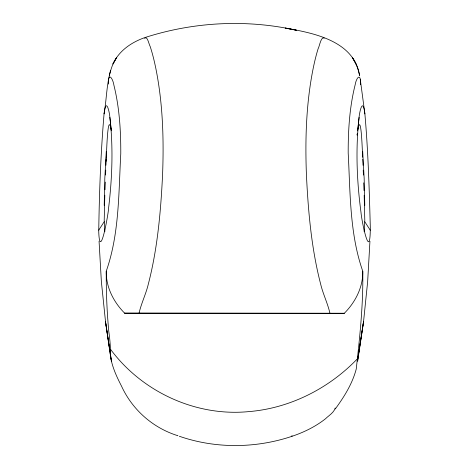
<?xml version="1.0" encoding="UTF-8"?>
<svg xmlns="http://www.w3.org/2000/svg" width="469" height="469" viewBox="0 0 469 469"><rect width="100%" height="100%" fill="white"/><g stroke="black" fill="none" stroke-linecap="round" stroke-linejoin="round"><path stroke-width="0.7" d="M360.538 84.66C361.153 72.636 356.516 76.746 355.156 84.807C349.563 107.084 348.133 130.194 348.191 153.087C350.331 192.419 349.546 233.574 362.754 271.176C363.158 287.063 355.432 302.089 344.428 313.169M364.149 231.633L364.794 220.465L364.173 195.274M108.403 84.086C108.069 71.423 112.818 78.223 113.92 85.247C119.46 107.636 120.873 130.833 120.773 153.82C118.604 192.888 119.402 233.773 106.264 271.123C106.105 291.255 106.926 311.393 108.779 331.436C110.068 340.037 110.59 348.537 110.649 357.138C112.32 367.415 116.81 376.988 121.541 386.169C132.264 409.595 152.589 427.646 177.165 435.49M364.894 113.932C362.895 96.555 359.483 111.405 358.92 118.78C355.566 149.834 356.862 181.304 360.972 212.223C361.663 221.18 370.352 263.801 370.299 227.06C369.267 189.335 368.177 151.54 364.894 113.932L360.274 79.378M104.206 205.393L104.81 178.378L106.27 151.387M104.816 195.227L104.206 220.418L104.851 231.58M105.009 189.775L105.291 182.089M105.56 175.025L105.754 170.1M105.947 165.252L106.205 159.184M106.287 157.221C106.533 156.916 107.548 108.134 111.3 130.546M106.117 161.184L106.457 153.392M179.34 436.258C215.488 448.804 255.722 448.452 291.935 436.328L291.97 435.549M369.941 241.283L367.661 281.541L363.563 321.564L357.654 361.335M357.267 133.853L357.138 135.078L357.296 133.665M335.194 408.001C333.969 412.691 328.728 415.522 325.427 418.829C315.461 426.661 303.912 432.301 291.935 436.328M357.613 130.833L359.102 117.397M104.059 113.885C100.753 153.035 99.305 192.372 98.736 231.657C99.85 263.003 108.867 211.091 108.638 207.65C112.167 178.156 113.287 148.204 110.027 118.628C109.459 111.206 106.029 96.596 104.059 113.885C107.049 97.153 106.387 79.331 113.211 63.508C119.302 50.418 131.936 42.011 145.243 37.456C193.849 21.826 246.641 19.106 296.502 30.268L285.24 28.081C313.767 32.994 354.177 40.961 359.582 75.532C358.328 69.277 356.147 63.186 352.53 57.88L356.094 64.23M335.241 409.021C344.146 396.856 352.389 383.718 356.247 369.009C359.84 336.636 363.375 303.906 362.754 271.176M357.659 130.593C361.411 108.187 362.437 156.968 362.684 157.273M358.304 355.613L357.636 359.952L363.563 321.564M358.521 354.165L363.522 321.623M110.502 70.713L109.412 75.21M139.047 313.204C141.292 303.25 145.965 294.063 148.315 284.132C157.555 248.494 160.773 211.583 162.567 174.914C163.939 139.27 162.878 103.291 155.796 68.24C154.266 60.847 152.501 53.495 150.121 46.331C149.095 45.001 147.33 35.046 144.616 38.364M98.713 230.197L104.206 221.714M357.044 359.178C328.722 388.555 289.766 408.311 248.816 411.606C196.03 416.777 142.277 392.002 110.743 349.581M124.731 313.257L344.31 313.298L124.578 313.099M177.939 435.771L177.475 435.601M124.566 313.087C113.574 302.013 105.865 286.999 106.264 271.123M364.794 221.761L370.287 230.25M324.267 38.124C320.925 36.002 319.389 46.923 318.105 48.764C315.918 55.823 314.242 63.034 312.805 70.274C306.105 104.634 305.09 139.832 306.421 174.72C308.197 211.449 311.41 248.418 320.655 284.114C323.012 294.063 327.684 303.267 329.936 313.245M109.951 351.211L105.513 321.57L101.357 281.488L99.065 241.23M110.168 352.659L111.47 361.329L105.472 321.511L110.532 356.247M109.857 117.35L111.352 130.787M362.701 151.434L364.167 178.425L364.788 205.445M362.772 159.237L363.029 165.305M363.229 170.153L363.422 175.072M363.721 182.846L364.003 190.52M115.937 58.625L112.929 64.024L116.529 57.757L115.937 58.625"/></g></svg>
